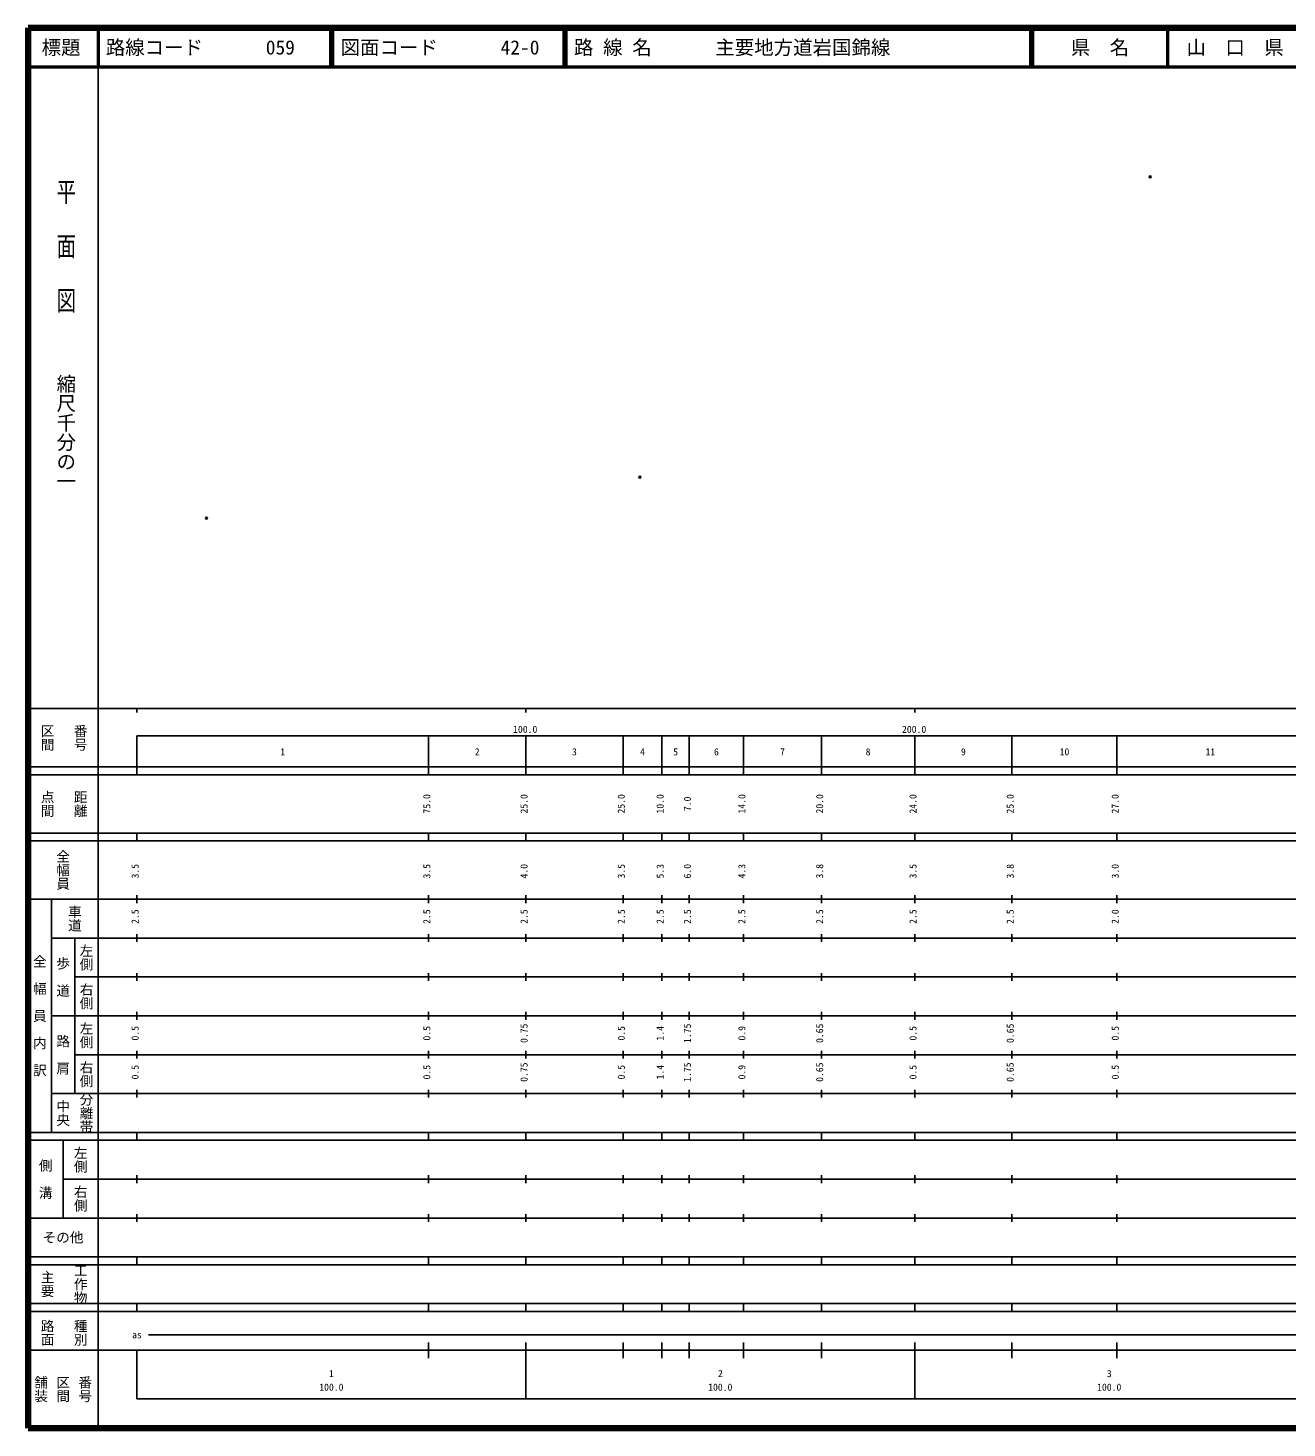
# Model space of a CAD drawing. Units: millimetres on the paper. Extents: x 40 to 680, y 20 to 380.
# Drawn here: x 40 to 363.7, y 20 to 380 of the extents above; entities that cross this region are included whole.
import ezdxf
from ezdxf.enums import TextEntityAlignment as Align

# ---------------------------------------------------------------- set-up
doc = ezdxf.new("R2010")
doc.units = ezdxf.units.MM
doc.header["$PDMODE"] = 32
doc.header["$PDSIZE"] = 0.5
doc.layers.add('M-OTRS', color=6, linetype='Continuous')
doc.layers.add('M-TTL-TXT', color=7, linetype='Continuous')
for name, color, linetype, lineweight in [('M-TTL', 2, 'Continuous', 140), ('M-TTL-BAND', 7, 'Continuous', 25), ('M-TTL-LINE', 7, 'Continuous', 50)]:
    doc.layers.add(name, color=color, linetype=linetype, lineweight=lineweight)
doc.styles.add('@ＭＳ ゴシック', font='')
doc.styles.add('ＭＳ ゴシック', font='')
doc.styles.get('@ＭＳ ゴシック').set_extended_font_data('@MS Gothic')
doc.styles.get('ＭＳ ゴシック').set_extended_font_data('MS Gothic')

msp = doc.modelspace()

# ---------------------------------------------------------------- linework, layer by layer
at = {"layer": 'M-OTRS'}
for p in [(328.548, 341.696), (197.332, 264.47), (85.86, 253.946)]:
    msp.add_point(p, dxfattribs=at)
at = {"layer": 'M-TTL'}
for p, q in [((40, 380), (40, 20)), ((680, 380), (40, 380)), ((40, 20), (680, 20))]:
    msp.add_line(p, q, dxfattribs=at)
at = {"layer": 'M-TTL-BAND'}
for p, q in [((58, 370), (58, 20)), ((40, 205), (579, 205)), ((68, 205), (68, 204)), ((168, 205), (168, 204)), ((268, 205), (268, 204)), ((68, 198), (579, 198)), ((68, 198), (68, 188)), ((143, 188), (143, 198)), ((168, 188), (168, 198)), ((193, 188), (193, 198)), ((203, 188), (203, 198)), ((210, 188), (210, 198)), ((224, 188), (224, 198)), ((244, 188), (244, 198)), ((268, 188), (268, 198)), ((293, 188), (293, 198)), ((320, 188), (320, 198)), ((40, 190), (579, 190)), ((40, 188), (579, 188)), ((40, 173), (579, 173)), ((68, 171), (68, 173)), ((143, 171), (143, 173)), ((168, 171), (168, 173)), ((193, 171), (193, 173)), ((203, 171), (203, 173)), ((210, 171), (210, 173)), ((224, 171), (224, 173)), ((244, 171), (244, 173)), ((268, 171), (268, 173)), ((293, 171), (293, 173)), ((320, 171), (320, 173)), ((40, 171), (579, 171)), ((40, 156), (579, 156)), ((46, 96), (46, 156)), ((68, 155), (68, 157)), ((143, 155), (143, 157)), ((168, 155), (168, 157)), ((193, 155), (193, 157)), ((203, 155), (203, 157)), ((210, 155), (210, 157)), ((224, 155), (224, 157)), ((244, 155), (244, 157)), ((268, 155), (268, 157)), ((293, 155), (293, 157)), ((320, 155), (320, 157)), ((46, 146), (579, 146)), ((52, 146), (52, 106)), ((68, 145), (68, 147)), ((143, 145), (143, 147)), ((168, 145), (168, 147)), ((193, 145), (193, 147)), ((203, 145), (203, 147)), ((210, 145), (210, 147)), ((224, 145), (224, 147)), ((244, 145), (244, 147)), ((268, 145), (268, 147)), ((293, 145), (293, 147)), ((320, 145), (320, 147)), ((68, 135), (68, 137)), ((143, 135), (143, 137)), ((168, 135), (168, 137)), ((193, 135), (193, 137)), ((203, 135), (203, 137)), ((210, 135), (210, 137)), ((224, 135), (224, 137)), ((244, 135), (244, 137)), ((268, 135), (268, 137)), ((293, 135), (293, 137)), ((320, 135), (320, 137)), ((52, 136), (579, 136)), ((46, 126), (579, 126)), ((68, 125), (68, 127)), ((143, 125), (143, 127)), ((168, 125), (168, 127)), ((193, 125), (193, 127)), ((203, 125), (203, 127)), ((210, 125), (210, 127)), ((224, 125), (224, 127)), ((244, 125), (244, 127)), ((268, 125), (268, 127)), ((293, 125), (293, 127)), ((320, 125), (320, 127)), ((52, 116), (579, 116)), ((68, 115), (68, 117)), ((143, 115), (143, 117)), ((168, 115), (168, 117)), ((193, 115), (193, 117)), ((203, 115), (203, 117)), ((210, 115), (210, 117)), ((224, 115), (224, 117)), ((244, 115), (244, 117)), ((268, 115), (268, 117)), ((293, 115), (293, 117)), ((320, 115), (320, 117)), ((46, 106), (579, 106)), ((68, 105), (68, 107)), ((143, 105), (143, 107)), ((168, 105), (168, 107)), ((193, 105), (193, 107)), ((203, 105), (203, 107)), ((210, 105), (210, 107)), ((224, 105), (224, 107)), ((244, 105), (244, 107)), ((268, 105), (268, 107)), ((293, 105), (293, 107)), ((320, 105), (320, 107)), ((40, 96), (579, 96)), ((40, 94), (579, 94)), ((49, 94), (49, 74)), ((68, 94), (68, 96)), ((143, 94), (143, 96)), ((168, 94), (168, 96)), ((193, 94), (193, 96)), ((203, 94), (203, 96)), ((210, 94), (210, 96)), ((224, 94), (224, 96)), ((244, 94), (244, 96)), ((268, 94), (268, 96)), ((293, 94), (293, 96)), ((320, 94), (320, 96)), ((49, 84), (579, 84)), ((68, 83), (68, 85)), ((143, 83), (143, 85)), ((168, 83), (168, 85)), ((193, 83), (193, 85)), ((203, 83), (203, 85)), ((210, 83), (210, 85)), ((224, 83), (224, 85)), ((244, 83), (244, 85)), ((268, 83), (268, 85)), ((293, 83), (293, 85)), ((320, 83), (320, 85)), ((40, 74), (579, 74)), ((68, 73), (68, 75)), ((143, 73), (143, 75)), ((168, 73), (168, 75)), ((193, 73), (193, 75)), ((203, 73), (203, 75)), ((210, 73), (210, 75)), ((224, 73), (224, 75)), ((244, 73), (244, 75)), ((268, 73), (268, 75)), ((293, 73), (293, 75)), ((320, 73), (320, 75)), ((40, 64), (579, 64)), ((40, 62), (579, 62)), ((68, 62), (68, 64)), ((143, 62), (143, 64)), ((168, 62), (168, 64)), ((193, 62), (193, 64)), ((203, 62), (203, 64)), ((210, 62), (210, 64)), ((224, 62), (224, 64)), ((244, 62), (244, 64)), ((268, 62), (268, 64)), ((293, 62), (293, 64)), ((320, 62), (320, 64)), ((40, 52), (579, 52)), ((68, 50), (68, 52)), ((143, 50), (143, 52)), ((168, 50), (168, 52)), ((193, 50), (193, 52)), ((203, 50), (203, 52)), ((210, 50), (210, 52)), ((224, 50), (224, 52)), ((244, 50), (244, 52)), ((268, 50), (268, 52)), ((293, 50), (293, 52)), ((320, 50), (320, 52)), ((40, 50), (579, 50)), ((71, 44), (565, 44)), ((40, 40), (579, 40)), ((68, 40), (68, 27.5)), ((143, 38), (143, 42)), ((168, 27.5), (168, 42)), ((193, 38), (193, 42)), ((203, 38), (203, 42)), ((210, 38), (210, 42)), ((224, 38), (224, 42)), ((244, 38), (244, 42)), ((268, 27.5), (268, 42)), ((293, 38), (293, 42)), ((320, 38), (320, 42)), ((68, 27.5), (579, 27.5))]:
    msp.add_line(p, q, dxfattribs=at)
at = {"layer": 'M-TTL-LINE'}
for p, q in [((58, 380), (58, 370)), ((117.75, 380), (117.75, 370)), ((118.25, 380), (118.25, 370)), ((177.75, 380), (177.75, 370)), ((178.25, 380), (178.25, 370)), ((297.75, 380), (297.75, 370)), ((298.25, 380), (298.25, 370)), ((333, 380), (333, 370)), ((40, 370), (680, 370))]:
    msp.add_line(p, q, dxfattribs=at)

# ---------------------------------------------------------------- texts
at = {"layer": 'M-TTL-BAND', "style": '@ＭＳ ゴシック', "width": 1.4}
msp.add_text('平  面  図', height=3.666, rotation=270, dxfattribs=at).set_placement((49.777, 306.475), align=Align.MIDDLE_RIGHT)
at = {"layer": 'M-TTL-BAND', "style": '@ＭＳ ゴシック'}
msp.add_text('縮尺千分の一', height=3.666, rotation=270, dxfattribs=at).set_placement((49.777, 261.03), align=Align.MIDDLE_RIGHT)
for s, p in [('区間', (45, 197.5)), ('番号', (53.5, 197.5)), ('点間', (45, 180.5)), ('距離', (53.5, 180.5)), ('全幅員', (49, 163.5)), ('車道', (52, 151)), ('左側', (55, 141)), ('全\u3000幅\u3000員\u3000内\u3000訳', (43, 126)), ('歩\u3000道', (49, 136)), ('右側', (55, 131)), ('左側', (55, 121)), ('路\u3000肩', (49, 116)), ('右側', (55, 111)), ('分離帯', (55, 101)), ('中央', (49, 101)), ('左側', (53.5, 89)), ('側\u3000溝', (44.5, 84)), ('右側', (53.5, 79)), ('工作物', (53.5, 57)), ('主要', (45, 57)), ('路面', (45, 44.5)), ('種別', (53.5, 44.5)), ('舗装', (43.333, 30)), ('区間', (49, 30)), ('番号', (54.667, 30))]:
    msp.add_text(s, height=2.566, rotation=270, dxfattribs=at).set_placement(p, align=Align.MIDDLE_CENTER)
at = {"layer": 'M-TTL-BAND', "style": 'ＭＳ ゴシック'}
for s, p in [('100.0', (167.844, 198.195)), ('200.0', (267.844, 198.195)), ('1', (105.5, 192.405)), ('2', (155.5, 192.405)), ('3', (180.5, 192.405)), ('4', (198, 192.405)), ('5', (206.5, 192.405)), ('6', (217, 192.405)), ('7', (234, 192.405)), ('8', (256, 192.405)), ('9', (280.5, 192.405)), ('10', (306.5, 192.405)), ('11', (344, 192.405)), ('as', (68, 42.5)), ('1', (118, 32.523)), ('2', (218, 32.523)), ('3', (318, 32.523)), ('100.0', (118, 29.033)), ('100.0', (218, 29.033)), ('100.0', (318, 29.033))]:
    msp.add_text(s, height=1.833, dxfattribs=at).set_placement(p, align=Align.BOTTOM_CENTER)
for s, p in [('75.0', (144, 180.5)), ('25.0', (169, 180.5)), ('25.0', (194, 180.5)), ('10.0', (204, 180.5)), ('7.0', (211, 180.5)), ('14.0', (225, 180.5)), ('20.0', (245, 180.5)), ('24.0', (269, 180.5)), ('25.0', (294, 180.5)), ('27.0', (321, 180.5)), ('3.5', (69, 163.174)), ('3.5', (144, 163.174)), ('4.0', (169, 163.174)), ('3.5', (194, 163.174)), ('5.3', (204, 163.174)), ('6.0', (211, 163.174)), ('4.3', (225, 163.174)), ('3.8', (245, 163.174)), ('3.5', (269, 163.174)), ('3.8', (294, 163.174)), ('3.0', (321, 163.174)), ('2.5', (69, 151.5)), ('2.5', (144, 151.5)), ('2.5', (169, 151.5)), ('2.5', (194, 151.5)), ('2.5', (204, 151.5)), ('2.5', (211, 151.5)), ('2.5', (225, 151.5)), ('2.5', (245, 151.5)), ('2.5', (269, 151.5)), ('2.5', (294, 151.5)), ('2.0', (321, 151.5)), ('0.5', (69, 121.5)), ('0.5', (144, 121.5)), ('0.75', (169, 121.5)), ('0.5', (194, 121.5)), ('1.4', (204, 121.5)), ('1.75', (211, 121.5)), ('0.9', (225, 121.5)), ('0.65', (245, 121.5)), ('0.5', (269, 121.5)), ('0.65', (294, 121.5)), ('0.5', (321, 121.5)), ('0.5', (69, 111.5)), ('0.5', (144, 111.5)), ('0.75', (169, 111.5)), ('0.5', (194, 111.5)), ('1.4', (204, 111.5)), ('1.75', (211, 111.5)), ('0.9', (225, 111.5)), ('0.65', (245, 111.5)), ('0.5', (269, 111.5)), ('0.65', (294, 111.5)), ('0.5', (321, 111.5))]:
    msp.add_text(s, height=1.833, rotation=90, dxfattribs=at).set_placement(p, align=Align.BOTTOM_CENTER)
msp.add_text('その他', height=2.566, dxfattribs=at).set_placement((49, 69), align=Align.MIDDLE_CENTER)
at = {"layer": 'M-TTL-TXT', "style": 'ＭＳ ゴシック'}
for s, p in [('標題', (48.5, 375)), ('県\u3000名', (315.625, 375)), ('山\u3000口\u3000県', (350.375, 375))]:
    msp.add_text(s, height=3.666, dxfattribs=at).set_placement(p, align=Align.MIDDLE_CENTER)
for s, p in [('路線コード', (60, 375)), ('059', (101.142, 375)), ('図面コード', (120.38, 375)), ('42-0', (161.521, 375)), ('路 線 名', (180.38, 375)), ('主要地方道岩国錦線', (216.734, 375))]:
    msp.add_text(s, height=3.666, dxfattribs=at).set_placement(p, align=Align.MIDDLE_LEFT)

doc.saveas('drawing.dxf')
